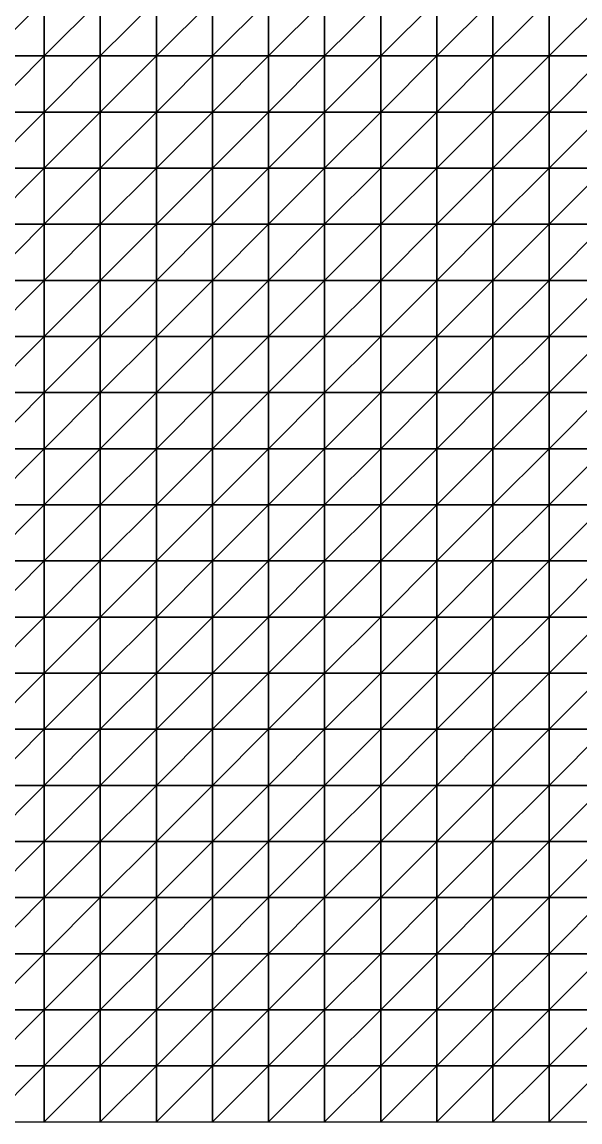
# Model space of a CAD drawing. Header units: metres. Extents: x 351000 to 353000, y 7455000 to 7457000.
# Drawn here: x 351490.1 to 351738.8, y 7455000 to 7455490.1 of the extents above; entities that cross this region are included whole.
import ezdxf

# ---------------------------------------------------------------- set-up
doc = ezdxf.new("R2010")
doc.units = ezdxf.units.M

msp = doc.modelspace()

# ---------------------------------------------------------------- linework, layer by layer
at = {"layer": 'TOP_OF_HYPOGENE_TOH'}
for points in [[(351475, 7455475, 1169.26), (351500, 7455475, 1165.57), (351500, 7455500, 1161.6)], [(351475, 7455475, 1169.26), (351500, 7455500, 1161.6), (351475, 7455500, 1165.47)], [(351500, 7455475, 1165.57), (351525, 7455475, 1166.11), (351525, 7455500, 1162.34)], [(351500, 7455475, 1165.57), (351525, 7455500, 1162.34), (351500, 7455500, 1161.6)], [(351525, 7455475, 1166.11), (351550, 7455475, 1170.22), (351550, 7455500, 1167.06)], [(351525, 7455475, 1166.11), (351550, 7455500, 1167.06), (351525, 7455500, 1162.34)], [(351550, 7455475, 1170.22), (351575, 7455475, 1175.23), (351575, 7455500, 1172.92)], [(351550, 7455475, 1170.22), (351575, 7455500, 1172.92), (351550, 7455500, 1167.06)], [(351575, 7455475, 1175.23), (351600, 7455475, 1177.74), (351600, 7455500, 1176.3)], [(351575, 7455475, 1175.23), (351600, 7455500, 1176.3), (351575, 7455500, 1172.92)], [(351600, 7455475, 1177.74), (351625, 7455475, 1175.3), (351625, 7455500, 1174.45)], [(351600, 7455475, 1177.74), (351625, 7455500, 1174.45), (351600, 7455500, 1176.3)], [(351625, 7455475, 1175.3), (351650, 7455475, 1167.69), (351650, 7455500, 1166.94)], [(351625, 7455475, 1175.3), (351650, 7455500, 1166.94), (351625, 7455500, 1174.45)], [(351650, 7455475, 1167.69), (351675, 7455475, 1157.19), (351675, 7455500, 1155.98)], [(351650, 7455475, 1167.69), (351675, 7455500, 1155.98), (351650, 7455500, 1166.94)], [(351675, 7455475, 1157.19), (351700, 7455475, 1147.7), (351700, 7455500, 1145.49)], [(351675, 7455475, 1157.19), (351700, 7455500, 1145.49), (351675, 7455500, 1155.98)], [(351700, 7455475, 1147.7), (351725, 7455475, 1143.16), (351725, 7455500, 1139.57)], [(351700, 7455475, 1147.7), (351725, 7455500, 1139.57), (351700, 7455500, 1145.49)], [(351725, 7455475, 1143.16), (351750, 7455475, 1146.1), (351750, 7455500, 1140.96)], [(351725, 7455475, 1143.16), (351750, 7455500, 1140.96), (351725, 7455500, 1139.57)], [(351475, 7455450, 1172.33), (351500, 7455450, 1169.39), (351500, 7455475, 1165.57)], [(351475, 7455450, 1172.33), (351500, 7455475, 1165.57), (351475, 7455475, 1169.26)], [(351500, 7455450, 1169.39), (351525, 7455450, 1170.12), (351525, 7455475, 1166.11)], [(351500, 7455450, 1169.39), (351525, 7455475, 1166.11), (351500, 7455475, 1165.57)], [(351525, 7455450, 1170.12), (351550, 7455450, 1173.87), (351550, 7455475, 1170.22)], [(351525, 7455450, 1170.12), (351550, 7455475, 1170.22), (351525, 7455475, 1166.11)], [(351550, 7455450, 1173.87), (351575, 7455450, 1178.22), (351575, 7455475, 1175.23)], [(351550, 7455450, 1173.87), (351575, 7455475, 1175.23), (351550, 7455475, 1170.22)], [(351575, 7455450, 1178.22), (351600, 7455450, 1180.13), (351600, 7455475, 1177.74)], [(351575, 7455450, 1178.22), (351600, 7455475, 1177.74), (351575, 7455475, 1175.23)], [(351600, 7455450, 1180.13), (351625, 7455450, 1177.51), (351625, 7455475, 1175.3)], [(351600, 7455450, 1180.13), (351625, 7455475, 1175.3), (351600, 7455475, 1177.74)], [(351625, 7455450, 1177.51), (351650, 7455450, 1170.37), (351650, 7455475, 1167.69)], [(351625, 7455450, 1177.51), (351650, 7455475, 1167.69), (351625, 7455475, 1175.3)], [(351650, 7455450, 1170.37), (351675, 7455450, 1160.99), (351675, 7455475, 1157.19)], [(351650, 7455450, 1170.37), (351675, 7455475, 1157.19), (351650, 7455475, 1167.69)], [(351675, 7455450, 1160.99), (351700, 7455450, 1153.05), (351700, 7455475, 1147.7)], [(351675, 7455450, 1160.99), (351700, 7455475, 1147.7), (351675, 7455475, 1157.19)], [(351700, 7455450, 1153.05), (351725, 7455450, 1150.1), (351725, 7455475, 1143.16)], [(351700, 7455450, 1153.05), (351725, 7455475, 1143.16), (351700, 7455475, 1147.7)], [(351725, 7455450, 1150.1), (351750, 7455450, 1154.28), (351750, 7455475, 1146.1)], [(351725, 7455450, 1150.1), (351750, 7455475, 1146.1), (351725, 7455475, 1143.16)], [(351475, 7455425, 1173.92), (351500, 7455425, 1171.95), (351500, 7455450, 1169.39)], [(351475, 7455425, 1173.92), (351500, 7455450, 1169.39), (351475, 7455450, 1172.33)], [(351500, 7455425, 1171.95), (351525, 7455425, 1172.99), (351525, 7455450, 1170.12)], [(351500, 7455425, 1171.95), (351525, 7455450, 1170.12), (351500, 7455450, 1169.39)], [(351525, 7455425, 1172.99), (351550, 7455425, 1176.44), (351550, 7455450, 1173.87)], [(351525, 7455425, 1172.99), (351550, 7455450, 1173.87), (351525, 7455450, 1170.12)], [(351550, 7455425, 1176.44), (351575, 7455425, 1180.21), (351575, 7455450, 1178.22)], [(351550, 7455425, 1176.44), (351575, 7455450, 1178.22), (351550, 7455450, 1173.87)], [(351575, 7455425, 1180.21), (351600, 7455425, 1181.75), (351600, 7455450, 1180.13)], [(351575, 7455425, 1180.21), (351600, 7455450, 1180.13), (351575, 7455450, 1178.22)], [(351600, 7455425, 1181.75), (351625, 7455425, 1179.39), (351625, 7455450, 1177.51)], [(351600, 7455425, 1181.75), (351625, 7455450, 1177.51), (351600, 7455450, 1180.13)], [(351625, 7455425, 1179.39), (351650, 7455425, 1173.34), (351650, 7455450, 1170.37)], [(351625, 7455425, 1179.39), (351650, 7455450, 1170.37), (351625, 7455450, 1177.51)], [(351650, 7455425, 1173.34), (351675, 7455425, 1165.79), (351675, 7455450, 1160.99)], [(351650, 7455425, 1173.34), (351675, 7455450, 1160.99), (351650, 7455450, 1170.37)], [(351675, 7455425, 1165.79), (351700, 7455425, 1160.02), (351700, 7455450, 1153.05)], [(351675, 7455425, 1165.79), (351700, 7455450, 1153.05), (351675, 7455450, 1160.99)], [(351700, 7455425, 1160.02), (351725, 7455425, 1159.06), (351725, 7455450, 1150.1)], [(351700, 7455425, 1160.02), (351725, 7455450, 1150.1), (351700, 7455450, 1153.05)], [(351725, 7455425, 1159.06), (351750, 7455425, 1164.5), (351750, 7455450, 1154.28)], [(351725, 7455425, 1159.06), (351750, 7455450, 1154.28), (351725, 7455450, 1150.1)], [(351475, 7455400, 1174.24), (351500, 7455400, 1173.13), (351500, 7455425, 1171.95)], [(351475, 7455400, 1174.24), (351500, 7455425, 1171.95), (351475, 7455425, 1173.92)], [(351500, 7455400, 1173.13), (351525, 7455400, 1174.3), (351525, 7455425, 1172.99)], [(351500, 7455400, 1173.13), (351525, 7455425, 1172.99), (351500, 7455425, 1171.95)], [(351525, 7455400, 1174.3), (351550, 7455400, 1177.28), (351550, 7455425, 1176.44)], [(351525, 7455400, 1174.3), (351550, 7455425, 1176.44), (351525, 7455425, 1172.99)], [(351550, 7455400, 1177.28), (351575, 7455400, 1180.38), (351575, 7455425, 1180.21)], [(351550, 7455400, 1177.28), (351575, 7455425, 1180.21), (351550, 7455425, 1176.44)], [(351575, 7455400, 1180.38), (351600, 7455400, 1181.59), (351600, 7455425, 1181.75)], [(351575, 7455400, 1180.38), (351600, 7455425, 1181.75), (351575, 7455425, 1180.21)], [(351600, 7455400, 1181.59), (351625, 7455400, 1179.72), (351625, 7455425, 1179.39)], [(351600, 7455400, 1181.59), (351625, 7455425, 1179.39), (351600, 7455425, 1181.75)], [(351625, 7455400, 1179.72), (351650, 7455400, 1175.21), (351650, 7455425, 1173.34)], [(351625, 7455400, 1179.72), (351650, 7455425, 1173.34), (351625, 7455425, 1179.39)], [(351650, 7455400, 1175.21), (351675, 7455400, 1170.05), (351675, 7455425, 1165.79)], [(351650, 7455400, 1175.21), (351675, 7455425, 1165.79), (351650, 7455425, 1173.34)], [(351675, 7455400, 1170.05), (351700, 7455400, 1167.05), (351700, 7455425, 1160.02)], [(351675, 7455400, 1170.05), (351700, 7455425, 1160.02), (351675, 7455425, 1165.79)], [(351700, 7455400, 1167.05), (351725, 7455400, 1168.59), (351725, 7455425, 1159.06)], [(351700, 7455400, 1167.05), (351725, 7455425, 1159.06), (351700, 7455425, 1160.02)], [(351725, 7455400, 1168.59), (351750, 7455400, 1175.58), (351750, 7455425, 1164.5)], [(351725, 7455400, 1168.59), (351750, 7455425, 1164.5), (351725, 7455425, 1159.06)], [(351475, 7455375, 1174.83), (351500, 7455375, 1174.41), (351500, 7455400, 1173.13)], [(351475, 7455375, 1174.83), (351500, 7455400, 1173.13), (351475, 7455400, 1174.24)], [(351500, 7455375, 1174.41), (351525, 7455375, 1175.45), (351525, 7455400, 1174.3)], [(351500, 7455375, 1174.41), (351525, 7455400, 1174.3), (351500, 7455400, 1173.13)], [(351525, 7455375, 1175.45), (351550, 7455375, 1177.64), (351550, 7455400, 1177.28)], [(351525, 7455375, 1175.45), (351550, 7455400, 1177.28), (351525, 7455400, 1174.3)], [(351550, 7455375, 1177.64), (351575, 7455375, 1179.74), (351575, 7455400, 1180.38)], [(351550, 7455375, 1177.64), (351575, 7455400, 1180.38), (351550, 7455400, 1177.28)], [(351575, 7455375, 1179.74), (351600, 7455375, 1180.39), (351600, 7455400, 1181.59)], [(351575, 7455375, 1179.74), (351600, 7455400, 1181.59), (351575, 7455400, 1180.38)], [(351600, 7455375, 1180.39), (351625, 7455375, 1178.9), (351625, 7455400, 1179.72)], [(351600, 7455375, 1180.39), (351625, 7455400, 1179.72), (351600, 7455400, 1181.59)], [(351625, 7455375, 1178.9), (351650, 7455375, 1175.9), (351650, 7455400, 1175.21)], [(351625, 7455375, 1178.9), (351650, 7455400, 1175.21), (351625, 7455400, 1179.72)], [(351650, 7455375, 1175.9), (351675, 7455375, 1173.24), (351675, 7455400, 1170.05)], [(351650, 7455375, 1175.9), (351675, 7455400, 1170.05), (351650, 7455400, 1175.21)], [(351675, 7455375, 1173.24), (351700, 7455375, 1173.19), (351700, 7455400, 1167.05)], [(351675, 7455375, 1173.24), (351700, 7455400, 1167.05), (351675, 7455400, 1170.05)], [(351700, 7455375, 1173.19), (351725, 7455375, 1177.42), (351725, 7455400, 1168.59)], [(351700, 7455375, 1173.19), (351725, 7455400, 1168.59), (351700, 7455400, 1167.05)], [(351725, 7455375, 1177.42), (351750, 7455375, 1186.1), (351750, 7455400, 1175.58)], [(351725, 7455375, 1177.42), (351750, 7455400, 1175.58), (351725, 7455400, 1168.59)], [(351475, 7455350, 1177.77), (351500, 7455350, 1178.04), (351500, 7455375, 1174.41)], [(351475, 7455350, 1177.77), (351500, 7455375, 1174.41), (351475, 7455375, 1174.83)], [(351500, 7455350, 1178.04), (351525, 7455350, 1178.8), (351525, 7455375, 1175.45)], [(351500, 7455350, 1178.04), (351525, 7455375, 1175.45), (351500, 7455375, 1174.41)], [(351525, 7455350, 1178.8), (351550, 7455350, 1179.89), (351550, 7455375, 1177.64)], [(351525, 7455350, 1178.8), (351550, 7455375, 1177.64), (351525, 7455375, 1175.45)], [(351550, 7455350, 1179.89), (351575, 7455350, 1180.6), (351575, 7455375, 1179.74)], [(351550, 7455350, 1179.89), (351575, 7455375, 1179.74), (351550, 7455375, 1177.64)], [(351575, 7455350, 1180.6), (351600, 7455350, 1180.19), (351600, 7455375, 1180.39)], [(351575, 7455350, 1180.6), (351600, 7455375, 1180.39), (351575, 7455375, 1179.74)], [(351600, 7455350, 1180.19), (351625, 7455350, 1178.53), (351625, 7455375, 1178.9)], [(351600, 7455350, 1180.19), (351625, 7455375, 1178.9), (351600, 7455375, 1180.39)], [(351625, 7455350, 1178.53), (351650, 7455350, 1176.48), (351650, 7455375, 1175.9)], [(351625, 7455350, 1178.53), (351650, 7455375, 1175.9), (351625, 7455375, 1178.9)], [(351650, 7455350, 1176.48), (351675, 7455350, 1175.73), (351675, 7455375, 1173.24)], [(351650, 7455350, 1176.48), (351675, 7455375, 1173.24), (351650, 7455375, 1175.9)], [(351675, 7455350, 1175.73), (351700, 7455350, 1178.07), (351700, 7455375, 1173.19)], [(351675, 7455350, 1175.73), (351700, 7455375, 1173.19), (351675, 7455375, 1173.24)], [(351700, 7455350, 1178.07), (351725, 7455350, 1184.49), (351725, 7455375, 1177.42)], [(351700, 7455350, 1178.07), (351725, 7455375, 1177.42), (351700, 7455375, 1173.19)], [(351725, 7455350, 1184.49), (351750, 7455350, 1194.48), (351750, 7455375, 1186.1)], [(351725, 7455350, 1184.49), (351750, 7455375, 1186.1), (351725, 7455375, 1177.42)], [(351475, 7455325, 1184.17), (351500, 7455325, 1185.28), (351500, 7455350, 1178.04)], [(351475, 7455325, 1184.17), (351500, 7455350, 1178.04), (351475, 7455350, 1177.77)], [(351500, 7455325, 1185.28), (351525, 7455325, 1185.77), (351525, 7455350, 1178.8)], [(351500, 7455325, 1185.28), (351525, 7455350, 1178.8), (351500, 7455350, 1178.04)], [(351525, 7455325, 1185.77), (351550, 7455325, 1185.63), (351550, 7455350, 1179.89)], [(351525, 7455325, 1185.77), (351550, 7455350, 1179.89), (351525, 7455350, 1178.8)], [(351550, 7455325, 1185.63), (351575, 7455325, 1184.55), (351575, 7455350, 1180.6)], [(351550, 7455325, 1185.63), (351575, 7455350, 1180.6), (351550, 7455350, 1179.89)], [(351575, 7455325, 1184.55), (351600, 7455325, 1182.66), (351600, 7455350, 1180.19)], [(351575, 7455325, 1184.55), (351600, 7455350, 1180.19), (351575, 7455350, 1180.6)], [(351600, 7455325, 1182.66), (351625, 7455325, 1180.1), (351625, 7455350, 1178.53)], [(351600, 7455325, 1182.66), (351625, 7455350, 1178.53), (351600, 7455350, 1180.19)], [(351625, 7455325, 1180.1), (351650, 7455325, 1178.05), (351650, 7455350, 1176.48)], [(351625, 7455325, 1180.1), (351650, 7455350, 1176.48), (351625, 7455350, 1178.53)], [(351650, 7455325, 1178.05), (351675, 7455325, 1178.11), (351675, 7455350, 1175.73)], [(351650, 7455325, 1178.05), (351675, 7455350, 1175.73), (351650, 7455350, 1176.48)], [(351675, 7455325, 1178.11), (351700, 7455325, 1181.67), (351700, 7455350, 1178.07)], [(351675, 7455325, 1178.11), (351700, 7455350, 1178.07), (351675, 7455350, 1175.73)], [(351700, 7455325, 1181.67), (351725, 7455325, 1189.14), (351725, 7455350, 1184.49)], [(351700, 7455325, 1181.67), (351725, 7455350, 1184.49), (351700, 7455350, 1178.07)], [(351725, 7455325, 1189.14), (351750, 7455325, 1199.46), (351750, 7455350, 1194.48)], [(351725, 7455325, 1189.14), (351750, 7455350, 1194.48), (351725, 7455350, 1184.49)], [(351475, 7455300, 1192.79), (351500, 7455300, 1194.88), (351500, 7455325, 1185.28)], [(351475, 7455300, 1192.79), (351500, 7455325, 1185.28), (351475, 7455325, 1184.17)], [(351500, 7455300, 1194.88), (351525, 7455300, 1195.26), (351525, 7455325, 1185.77)], [(351500, 7455300, 1194.88), (351525, 7455325, 1185.77), (351500, 7455325, 1185.28)], [(351525, 7455300, 1195.26), (351550, 7455300, 1190.02), (351550, 7455325, 1185.63)], [(351525, 7455300, 1195.26), (351550, 7455325, 1185.63), (351525, 7455325, 1185.77)], [(351550, 7455300, 1190.02), (351575, 7455300, 1185.49), (351575, 7455325, 1184.55)], [(351550, 7455300, 1190.02), (351575, 7455325, 1184.55), (351550, 7455325, 1185.63)], [(351575, 7455300, 1185.49), (351600, 7455300, 1183.11), (351600, 7455325, 1182.66)], [(351575, 7455300, 1185.49), (351600, 7455325, 1182.66), (351575, 7455325, 1184.55)], [(351600, 7455300, 1183.11), (351625, 7455300, 1182.71), (351625, 7455325, 1180.1)], [(351600, 7455300, 1183.11), (351625, 7455325, 1180.1), (351600, 7455325, 1182.66)], [(351625, 7455300, 1182.71), (351650, 7455300, 1180.86), (351650, 7455325, 1178.05)], [(351625, 7455300, 1182.71), (351650, 7455325, 1178.05), (351625, 7455325, 1180.1)], [(351650, 7455300, 1180.86), (351675, 7455300, 1180.65), (351675, 7455325, 1178.11)], [(351650, 7455300, 1180.86), (351675, 7455325, 1178.11), (351650, 7455325, 1178.05)], [(351675, 7455300, 1180.65), (351700, 7455300, 1184.15), (351700, 7455325, 1181.67)], [(351675, 7455300, 1180.65), (351700, 7455325, 1181.67), (351675, 7455325, 1178.11)], [(351700, 7455300, 1184.15), (351725, 7455300, 1191.36), (351725, 7455325, 1189.14)], [(351700, 7455300, 1184.15), (351725, 7455325, 1189.14), (351700, 7455325, 1181.67)], [(351725, 7455300, 1191.36), (351750, 7455300, 1200.87), (351750, 7455325, 1199.46)], [(351725, 7455300, 1191.36), (351750, 7455325, 1199.46), (351725, 7455325, 1189.14)], [(351475, 7455275, 1200.21), (351500, 7455275, 1203.22), (351500, 7455300, 1194.88)], [(351475, 7455275, 1200.21), (351500, 7455300, 1194.88), (351475, 7455300, 1192.79)], [(351500, 7455275, 1203.22), (351525, 7455275, 1201.68), (351525, 7455300, 1195.26)], [(351500, 7455275, 1203.22), (351525, 7455300, 1195.26), (351500, 7455300, 1194.88)], [(351525, 7455275, 1201.68), (351550, 7455275, 1194.9), (351550, 7455300, 1190.02)], [(351525, 7455275, 1201.68), (351550, 7455300, 1190.02), (351525, 7455300, 1195.26)], [(351550, 7455275, 1194.9), (351575, 7455275, 1189.51), (351575, 7455300, 1185.49)], [(351550, 7455275, 1194.9), (351575, 7455300, 1185.49), (351550, 7455300, 1190.02)], [(351575, 7455275, 1189.51), (351600, 7455275, 1186.31), (351600, 7455300, 1183.11)], [(351575, 7455275, 1189.51), (351600, 7455300, 1183.11), (351575, 7455300, 1185.49)], [(351600, 7455275, 1186.31), (351625, 7455275, 1185.46), (351625, 7455300, 1182.71)], [(351600, 7455275, 1186.31), (351625, 7455300, 1182.71), (351600, 7455300, 1183.11)], [(351625, 7455275, 1185.46), (351650, 7455275, 1184.14), (351650, 7455300, 1180.86)], [(351625, 7455275, 1185.46), (351650, 7455300, 1180.86), (351625, 7455300, 1182.71)], [(351650, 7455275, 1184.14), (351675, 7455275, 1183.21), (351675, 7455300, 1180.65)], [(351650, 7455275, 1184.14), (351675, 7455300, 1180.65), (351650, 7455300, 1180.86)], [(351675, 7455275, 1183.21), (351700, 7455275, 1185.94), (351700, 7455300, 1184.15)], [(351675, 7455275, 1183.21), (351700, 7455300, 1184.15), (351675, 7455300, 1180.65)], [(351700, 7455275, 1185.94), (351725, 7455275, 1192.05), (351725, 7455300, 1191.36)], [(351700, 7455275, 1185.94), (351725, 7455300, 1191.36), (351700, 7455300, 1184.15)], [(351725, 7455275, 1192.05), (351750, 7455275, 1199.98), (351750, 7455300, 1200.87)], [(351725, 7455275, 1192.05), (351750, 7455300, 1200.87), (351725, 7455300, 1191.36)], [(351475, 7455250, 1202.58), (351500, 7455250, 1206.28), (351500, 7455275, 1203.22)], [(351475, 7455250, 1202.58), (351500, 7455275, 1203.22), (351475, 7455275, 1200.21)], [(351500, 7455250, 1206.28), (351525, 7455250, 1204.31), (351525, 7455275, 1201.68)], [(351500, 7455250, 1206.28), (351525, 7455275, 1201.68), (351500, 7455275, 1203.22)], [(351525, 7455250, 1204.31), (351550, 7455250, 1198.62), (351550, 7455275, 1194.9)], [(351525, 7455250, 1204.31), (351550, 7455275, 1194.9), (351525, 7455275, 1201.68)], [(351550, 7455250, 1198.62), (351575, 7455250, 1193.61), (351575, 7455275, 1189.51)], [(351550, 7455250, 1198.62), (351575, 7455275, 1189.51), (351550, 7455275, 1194.9)], [(351575, 7455250, 1193.61), (351600, 7455250, 1190.26), (351600, 7455275, 1186.31)], [(351575, 7455250, 1193.61), (351600, 7455275, 1186.31), (351575, 7455275, 1189.51)], [(351600, 7455250, 1190.26), (351625, 7455250, 1189.1), (351625, 7455275, 1185.46)], [(351600, 7455250, 1190.26), (351625, 7455275, 1185.46), (351600, 7455275, 1186.31)], [(351625, 7455250, 1189.1), (351650, 7455250, 1186.88), (351650, 7455275, 1184.14)], [(351625, 7455250, 1189.1), (351650, 7455275, 1184.14), (351625, 7455275, 1185.46)], [(351650, 7455250, 1186.88), (351675, 7455250, 1185.64), (351675, 7455275, 1183.21)], [(351650, 7455250, 1186.88), (351675, 7455275, 1183.21), (351650, 7455275, 1184.14)], [(351675, 7455250, 1185.64), (351700, 7455250, 1187.73), (351700, 7455275, 1185.94)], [(351675, 7455250, 1185.64), (351700, 7455275, 1185.94), (351675, 7455275, 1183.21)], [(351700, 7455250, 1187.73), (351725, 7455250, 1192.71), (351725, 7455275, 1192.05)], [(351700, 7455250, 1187.73), (351725, 7455275, 1192.05), (351700, 7455275, 1185.94)], [(351725, 7455250, 1192.71), (351750, 7455250, 1199.01), (351750, 7455275, 1199.98)], [(351725, 7455250, 1192.71), (351750, 7455275, 1199.98), (351725, 7455275, 1192.05)], [(351475, 7455225, 1197.95), (351500, 7455225, 1202.09), (351500, 7455250, 1206.28)], [(351475, 7455225, 1197.95), (351500, 7455250, 1206.28), (351475, 7455250, 1202.58)], [(351500, 7455225, 1202.09), (351525, 7455225, 1200.65), (351525, 7455250, 1204.31)], [(351500, 7455225, 1202.09), (351525, 7455250, 1204.31), (351500, 7455250, 1206.28)], [(351525, 7455225, 1200.65), (351550, 7455225, 1198.12), (351550, 7455250, 1198.62)], [(351525, 7455225, 1200.65), (351550, 7455250, 1198.62), (351525, 7455250, 1204.31)], [(351550, 7455225, 1198.12), (351575, 7455225, 1195.6), (351575, 7455250, 1193.61)], [(351550, 7455225, 1198.12), (351575, 7455250, 1193.61), (351550, 7455250, 1198.62)], [(351575, 7455225, 1195.6), (351600, 7455225, 1193.16), (351600, 7455250, 1190.26)], [(351575, 7455225, 1195.6), (351600, 7455250, 1190.26), (351575, 7455250, 1193.61)], [(351600, 7455225, 1193.16), (351625, 7455225, 1191.49), (351625, 7455250, 1189.1)], [(351600, 7455225, 1193.16), (351625, 7455250, 1189.1), (351600, 7455250, 1190.26)], [(351625, 7455225, 1191.49), (351650, 7455225, 1188.58), (351650, 7455250, 1186.88)], [(351625, 7455225, 1191.49), (351650, 7455250, 1186.88), (351625, 7455250, 1189.1)], [(351650, 7455225, 1188.58), (351675, 7455225, 1188), (351675, 7455250, 1185.64)], [(351650, 7455225, 1188.58), (351675, 7455250, 1185.64), (351650, 7455250, 1186.88)], [(351675, 7455225, 1188), (351700, 7455225, 1190.17), (351700, 7455250, 1187.73)], [(351675, 7455225, 1188), (351700, 7455250, 1187.73), (351675, 7455250, 1185.64)], [(351700, 7455225, 1190.17), (351725, 7455225, 1194.58), (351725, 7455250, 1192.71)], [(351700, 7455225, 1190.17), (351725, 7455250, 1192.71), (351700, 7455250, 1187.73)], [(351725, 7455225, 1194.58), (351750, 7455225, 1199.74), (351750, 7455250, 1199.01)], [(351725, 7455225, 1194.58), (351750, 7455250, 1199.01), (351725, 7455250, 1192.71)], [(351475, 7455200, 1187.6), (351500, 7455200, 1192.07), (351500, 7455225, 1202.09)], [(351475, 7455200, 1187.6), (351500, 7455225, 1202.09), (351475, 7455225, 1197.95)], [(351500, 7455200, 1192.07), (351525, 7455200, 1192.5), (351525, 7455225, 1200.65)], [(351500, 7455200, 1192.07), (351525, 7455225, 1200.65), (351500, 7455225, 1202.09)], [(351525, 7455200, 1192.5), (351550, 7455200, 1192.51), (351550, 7455225, 1198.12)], [(351525, 7455200, 1192.5), (351550, 7455225, 1198.12), (351525, 7455225, 1200.65)], [(351550, 7455200, 1192.51), (351575, 7455200, 1192.86), (351575, 7455225, 1195.6)], [(351550, 7455200, 1192.51), (351575, 7455225, 1195.6), (351550, 7455225, 1198.12)], [(351575, 7455200, 1192.86), (351600, 7455200, 1192.43), (351600, 7455225, 1193.16)], [(351575, 7455200, 1192.86), (351600, 7455225, 1193.16), (351575, 7455225, 1195.6)], [(351600, 7455200, 1192.43), (351625, 7455200, 1190.44), (351625, 7455225, 1191.49)], [(351600, 7455200, 1192.43), (351625, 7455225, 1191.49), (351600, 7455225, 1193.16)], [(351625, 7455200, 1190.44), (351650, 7455200, 1189.48), (351650, 7455225, 1188.58)], [(351625, 7455200, 1190.44), (351650, 7455225, 1188.58), (351625, 7455225, 1191.49)], [(351650, 7455200, 1189.48), (351675, 7455200, 1190.35), (351675, 7455225, 1188)], [(351650, 7455200, 1189.48), (351675, 7455225, 1188), (351650, 7455225, 1188.58)], [(351675, 7455200, 1190.35), (351700, 7455200, 1193.28), (351700, 7455225, 1190.17)], [(351675, 7455200, 1190.35), (351700, 7455225, 1190.17), (351675, 7455225, 1188)], [(351700, 7455200, 1193.28), (351725, 7455200, 1197.69), (351725, 7455225, 1194.58)], [(351700, 7455200, 1193.28), (351725, 7455225, 1194.58), (351700, 7455225, 1190.17)], [(351725, 7455200, 1197.69), (351750, 7455200, 1202.26), (351750, 7455225, 1199.74)], [(351725, 7455200, 1197.69), (351750, 7455225, 1199.74), (351725, 7455225, 1194.58)], [(351475, 7455175, 1175.23), (351500, 7455175, 1180.12), (351500, 7455200, 1192.07)], [(351475, 7455175, 1175.23), (351500, 7455200, 1192.07), (351475, 7455200, 1187.6)], [(351500, 7455175, 1180.12), (351525, 7455175, 1184.05), (351525, 7455200, 1192.5)], [(351500, 7455175, 1180.12), (351525, 7455200, 1192.5), (351500, 7455200, 1192.07)], [(351525, 7455175, 1184.05), (351550, 7455175, 1186.6), (351550, 7455200, 1192.51)], [(351525, 7455175, 1184.05), (351550, 7455200, 1192.51), (351525, 7455200, 1192.5)], [(351550, 7455175, 1186.6), (351575, 7455175, 1187.88), (351575, 7455200, 1192.86)], [(351550, 7455175, 1186.6), (351575, 7455200, 1192.86), (351550, 7455200, 1192.51)], [(351575, 7455175, 1187.88), (351600, 7455175, 1188.37), (351600, 7455200, 1192.43)], [(351575, 7455175, 1187.88), (351600, 7455200, 1192.43), (351575, 7455200, 1192.86)], [(351600, 7455175, 1188.37), (351625, 7455175, 1188.81), (351625, 7455200, 1190.44)], [(351600, 7455175, 1188.37), (351625, 7455200, 1190.44), (351600, 7455200, 1192.43)], [(351625, 7455175, 1188.81), (351650, 7455175, 1189.97), (351650, 7455200, 1189.48)], [(351625, 7455175, 1188.81), (351650, 7455200, 1189.48), (351625, 7455200, 1190.44)], [(351650, 7455175, 1189.97), (351675, 7455175, 1192.39), (351675, 7455200, 1190.35)], [(351650, 7455175, 1189.97), (351675, 7455200, 1190.35), (351650, 7455200, 1189.48)], [(351675, 7455175, 1192.39), (351700, 7455175, 1196.12), (351700, 7455200, 1193.28)], [(351675, 7455175, 1192.39), (351700, 7455200, 1193.28), (351675, 7455200, 1190.35)], [(351700, 7455175, 1196.12), (351725, 7455175, 1200.61), (351725, 7455200, 1197.69)], [(351700, 7455175, 1196.12), (351725, 7455200, 1197.69), (351700, 7455200, 1193.28)], [(351725, 7455175, 1200.61), (351750, 7455175, 1204.74), (351750, 7455200, 1202.26)], [(351725, 7455175, 1200.61), (351750, 7455200, 1202.26), (351725, 7455200, 1197.69)], [(351475, 7455150, 1164.62), (351500, 7455150, 1170.08), (351500, 7455175, 1180.12)], [(351475, 7455150, 1164.62), (351500, 7455175, 1180.12), (351475, 7455175, 1175.23)], [(351500, 7455150, 1170.08), (351525, 7455150, 1175.21), (351525, 7455175, 1184.05)], [(351500, 7455150, 1170.08), (351525, 7455175, 1184.05), (351500, 7455175, 1180.12)], [(351525, 7455150, 1175.21), (351550, 7455150, 1179.43), (351550, 7455175, 1186.6)], [(351525, 7455150, 1175.21), (351550, 7455175, 1186.6), (351525, 7455175, 1184.05)], [(351550, 7455150, 1179.43), (351575, 7455150, 1182.64), (351575, 7455175, 1187.88)], [(351550, 7455150, 1179.43), (351575, 7455175, 1187.88), (351550, 7455175, 1186.6)], [(351575, 7455150, 1182.64), (351600, 7455150, 1185.11), (351600, 7455175, 1188.37)], [(351575, 7455150, 1182.64), (351600, 7455175, 1188.37), (351575, 7455175, 1187.88)], [(351600, 7455150, 1185.11), (351625, 7455150, 1187.38), (351625, 7455175, 1188.81)], [(351600, 7455150, 1185.11), (351625, 7455175, 1188.81), (351600, 7455175, 1188.37)], [(351625, 7455150, 1187.38), (351650, 7455150, 1189.97), (351650, 7455175, 1189.97)], [(351625, 7455150, 1187.38), (351650, 7455175, 1189.97), (351625, 7455175, 1188.81)], [(351650, 7455150, 1189.97), (351675, 7455150, 1192.62), (351675, 7455175, 1192.39)], [(351650, 7455150, 1189.97), (351675, 7455175, 1192.39), (351650, 7455175, 1189.97)], [(351675, 7455150, 1192.62), (351700, 7455150, 1196.91), (351700, 7455175, 1196.12)], [(351675, 7455150, 1192.62), (351700, 7455175, 1196.12), (351675, 7455175, 1192.39)], [(351700, 7455150, 1196.91), (351725, 7455150, 1201.26), (351725, 7455175, 1200.61)], [(351700, 7455150, 1196.91), (351725, 7455175, 1200.61), (351700, 7455175, 1196.12)], [(351725, 7455150, 1201.26), (351750, 7455150, 1204.61), (351750, 7455175, 1204.74)], [(351725, 7455150, 1201.26), (351750, 7455175, 1204.74), (351725, 7455175, 1200.61)], [(351475, 7455125, 1157.21), (351500, 7455125, 1163.29), (351500, 7455150, 1170.08)], [(351475, 7455125, 1157.21), (351500, 7455150, 1170.08), (351475, 7455150, 1164.62)], [(351500, 7455125, 1163.29), (351525, 7455125, 1169.36), (351525, 7455150, 1175.21)], [(351500, 7455125, 1163.29), (351525, 7455150, 1175.21), (351500, 7455150, 1170.08)], [(351525, 7455125, 1169.36), (351550, 7455125, 1174.72), (351550, 7455150, 1179.43)], [(351525, 7455125, 1169.36), (351550, 7455150, 1179.43), (351525, 7455150, 1175.21)], [(351550, 7455125, 1174.72), (351575, 7455125, 1179.1), (351575, 7455150, 1182.64)], [(351550, 7455125, 1174.72), (351575, 7455150, 1182.64), (351550, 7455150, 1179.43)], [(351575, 7455125, 1179.1), (351600, 7455125, 1182.65), (351600, 7455150, 1185.11)], [(351575, 7455125, 1179.1), (351600, 7455150, 1185.11), (351575, 7455150, 1182.64)], [(351600, 7455125, 1182.65), (351625, 7455125, 1185.76), (351625, 7455150, 1187.38)], [(351600, 7455125, 1182.65), (351625, 7455150, 1187.38), (351600, 7455150, 1185.11)], [(351625, 7455125, 1185.76), (351650, 7455125, 1185.98), (351650, 7455150, 1189.97)], [(351625, 7455125, 1185.76), (351650, 7455150, 1189.97), (351625, 7455150, 1187.38)], [(351650, 7455125, 1185.98), (351675, 7455125, 1187.78), (351675, 7455150, 1192.62)], [(351650, 7455125, 1185.98), (351675, 7455150, 1192.62), (351650, 7455150, 1189.97)], [(351675, 7455125, 1187.78), (351700, 7455125, 1193.99), (351700, 7455150, 1196.91)], [(351675, 7455125, 1187.78), (351700, 7455150, 1196.91), (351675, 7455150, 1192.62)], [(351700, 7455125, 1193.99), (351725, 7455125, 1198.4), (351725, 7455150, 1201.26)], [(351700, 7455125, 1193.99), (351725, 7455150, 1201.26), (351700, 7455150, 1196.91)], [(351725, 7455125, 1198.4), (351750, 7455125, 1200.53), (351750, 7455150, 1204.61)], [(351725, 7455125, 1198.4), (351750, 7455150, 1204.61), (351725, 7455150, 1201.26)], [(351475, 7455100, 1151.57), (351500, 7455100, 1158.11), (351500, 7455125, 1163.29)], [(351475, 7455100, 1151.57), (351500, 7455125, 1163.29), (351475, 7455125, 1157.21)], [(351500, 7455100, 1158.11), (351525, 7455100, 1164.75), (351525, 7455125, 1169.36)], [(351500, 7455100, 1158.11), (351525, 7455125, 1169.36), (351500, 7455125, 1163.29)], [(351525, 7455100, 1164.75), (351550, 7455100, 1170.67), (351550, 7455125, 1174.72)], [(351525, 7455100, 1164.75), (351550, 7455125, 1174.72), (351525, 7455125, 1169.36)], [(351550, 7455100, 1170.67), (351575, 7455100, 1175.57), (351575, 7455125, 1179.1)], [(351550, 7455100, 1170.67), (351575, 7455125, 1179.1), (351550, 7455125, 1174.72)], [(351575, 7455100, 1175.57), (351600, 7455100, 1179.52), (351600, 7455125, 1182.65)], [(351575, 7455100, 1175.57), (351600, 7455125, 1182.65), (351575, 7455125, 1179.1)], [(351600, 7455100, 1179.52), (351625, 7455100, 1181.07), (351625, 7455125, 1185.76)], [(351600, 7455100, 1179.52), (351625, 7455125, 1185.76), (351600, 7455125, 1182.65)], [(351625, 7455100, 1181.07), (351650, 7455100, 1180.21), (351650, 7455125, 1185.98)], [(351625, 7455100, 1181.07), (351650, 7455125, 1185.98), (351625, 7455125, 1185.76)], [(351650, 7455100, 1180.21), (351675, 7455100, 1184), (351675, 7455125, 1187.78)], [(351650, 7455100, 1180.21), (351675, 7455125, 1187.78), (351650, 7455125, 1185.98)], [(351675, 7455100, 1184), (351700, 7455100, 1191), (351700, 7455125, 1193.99)], [(351675, 7455100, 1184), (351700, 7455125, 1193.99), (351675, 7455125, 1187.78)], [(351700, 7455100, 1191), (351725, 7455100, 1192.8), (351725, 7455125, 1198.4)], [(351700, 7455100, 1191), (351725, 7455125, 1198.4), (351700, 7455125, 1193.99)], [(351725, 7455100, 1192.8), (351750, 7455100, 1193.6), (351750, 7455125, 1200.53)], [(351725, 7455100, 1192.8), (351750, 7455125, 1200.53), (351725, 7455125, 1198.4)], [(351475, 7455075, 1144.99), (351500, 7455075, 1151.69), (351500, 7455100, 1158.11)], [(351475, 7455075, 1144.99), (351500, 7455100, 1158.11), (351475, 7455100, 1151.57)], [(351500, 7455075, 1151.69), (351525, 7455075, 1158.54), (351525, 7455100, 1164.75)], [(351500, 7455075, 1151.69), (351525, 7455100, 1164.75), (351500, 7455100, 1158.11)], [(351525, 7455075, 1158.54), (351550, 7455075, 1164.71), (351550, 7455100, 1170.67)], [(351525, 7455075, 1158.54), (351550, 7455100, 1170.67), (351525, 7455100, 1164.75)], [(351550, 7455075, 1164.71), (351575, 7455075, 1169.91), (351575, 7455100, 1175.57)], [(351550, 7455075, 1164.71), (351575, 7455100, 1175.57), (351550, 7455100, 1170.67)], [(351575, 7455075, 1169.91), (351600, 7455075, 1174.2), (351600, 7455100, 1179.52)], [(351575, 7455075, 1169.91), (351600, 7455100, 1179.52), (351575, 7455100, 1175.57)], [(351600, 7455075, 1174.2), (351625, 7455075, 1174.54), (351625, 7455100, 1181.07)], [(351600, 7455075, 1174.2), (351625, 7455100, 1181.07), (351600, 7455100, 1179.52)], [(351625, 7455075, 1174.54), (351650, 7455075, 1175.48), (351650, 7455100, 1180.21)], [(351625, 7455075, 1174.54), (351650, 7455100, 1180.21), (351625, 7455100, 1181.07)], [(351650, 7455075, 1175.48), (351675, 7455075, 1181.44), (351675, 7455100, 1184)], [(351650, 7455075, 1175.48), (351675, 7455100, 1184), (351650, 7455100, 1180.21)], [(351675, 7455075, 1181.44), (351700, 7455075, 1185.93), (351700, 7455100, 1191)], [(351675, 7455075, 1181.44), (351700, 7455100, 1191), (351675, 7455100, 1184)], [(351700, 7455075, 1185.93), (351725, 7455075, 1187.03), (351725, 7455100, 1192.8)], [(351700, 7455075, 1185.93), (351725, 7455100, 1192.8), (351700, 7455100, 1191)], [(351725, 7455075, 1187.03), (351750, 7455075, 1184.4), (351750, 7455100, 1193.6)], [(351725, 7455075, 1187.03), (351750, 7455100, 1193.6), (351725, 7455100, 1192.8)], [(351475, 7455050, 1136.08), (351500, 7455050, 1142.62), (351500, 7455075, 1151.69)], [(351475, 7455050, 1136.08), (351500, 7455075, 1151.69), (351475, 7455075, 1144.99)], [(351500, 7455050, 1142.62), (351525, 7455050, 1149.46), (351525, 7455075, 1158.54)], [(351500, 7455050, 1142.62), (351525, 7455075, 1158.54), (351500, 7455075, 1151.69)], [(351525, 7455050, 1149.46), (351550, 7455050, 1155.84), (351550, 7455075, 1164.71)], [(351525, 7455050, 1149.46), (351550, 7455075, 1164.71), (351525, 7455075, 1158.54)], [(351550, 7455050, 1155.84), (351575, 7455050, 1161.51), (351575, 7455075, 1169.91)], [(351550, 7455050, 1155.84), (351575, 7455075, 1169.91), (351550, 7455075, 1164.71)], [(351575, 7455050, 1161.51), (351600, 7455050, 1166.62), (351600, 7455075, 1174.2)], [(351575, 7455050, 1161.51), (351600, 7455075, 1174.2), (351575, 7455075, 1169.91)], [(351600, 7455050, 1166.62), (351625, 7455050, 1169.24), (351625, 7455075, 1174.54)], [(351600, 7455050, 1166.62), (351625, 7455075, 1174.54), (351600, 7455075, 1174.2)], [(351625, 7455050, 1169.24), (351650, 7455050, 1172.07), (351650, 7455075, 1175.48)], [(351625, 7455050, 1169.24), (351650, 7455075, 1175.48), (351625, 7455075, 1174.54)], [(351650, 7455050, 1172.07), (351675, 7455050, 1179.66), (351675, 7455075, 1181.44)], [(351650, 7455050, 1172.07), (351675, 7455075, 1181.44), (351650, 7455075, 1175.48)], [(351675, 7455050, 1179.66), (351700, 7455050, 1182.49), (351700, 7455075, 1185.93)], [(351675, 7455050, 1179.66), (351700, 7455075, 1185.93), (351675, 7455075, 1181.44)], [(351700, 7455050, 1182.49), (351725, 7455050, 1182.27), (351725, 7455075, 1187.03)], [(351700, 7455050, 1182.49), (351725, 7455075, 1187.03), (351700, 7455075, 1185.93)], [(351725, 7455050, 1182.27), (351750, 7455050, 1178.5), (351750, 7455075, 1184.4)], [(351725, 7455050, 1182.27), (351750, 7455075, 1184.4), (351725, 7455075, 1187.03)], [(351475, 7455025, 1126.49), (351500, 7455025, 1132.59), (351500, 7455050, 1142.62)], [(351475, 7455025, 1126.49), (351500, 7455050, 1142.62), (351475, 7455050, 1136.08)], [(351500, 7455025, 1132.59), (351525, 7455025, 1139.22), (351525, 7455050, 1149.46)], [(351500, 7455025, 1132.59), (351525, 7455050, 1149.46), (351500, 7455050, 1142.62)], [(351525, 7455025, 1139.22), (351550, 7455025, 1145.77), (351550, 7455050, 1155.84)], [(351525, 7455025, 1139.22), (351550, 7455050, 1155.84), (351525, 7455050, 1149.46)], [(351550, 7455025, 1145.77), (351575, 7455025, 1152.15), (351575, 7455050, 1161.51)], [(351550, 7455025, 1145.77), (351575, 7455050, 1161.51), (351550, 7455050, 1155.84)], [(351575, 7455025, 1152.15), (351600, 7455025, 1158.56), (351600, 7455050, 1166.62)], [(351575, 7455025, 1152.15), (351600, 7455050, 1166.62), (351575, 7455050, 1161.51)], [(351600, 7455025, 1158.56), (351625, 7455025, 1165.13), (351625, 7455050, 1169.24)], [(351600, 7455025, 1158.56), (351625, 7455050, 1169.24), (351600, 7455050, 1166.62)], [(351625, 7455025, 1165.13), (351650, 7455025, 1170.18), (351650, 7455050, 1172.07)], [(351625, 7455025, 1165.13), (351650, 7455050, 1172.07), (351625, 7455050, 1169.24)], [(351650, 7455025, 1170.18), (351675, 7455025, 1177.55), (351675, 7455050, 1179.66)], [(351650, 7455025, 1170.18), (351675, 7455050, 1179.66), (351650, 7455050, 1172.07)], [(351675, 7455025, 1177.55), (351700, 7455025, 1182.01), (351700, 7455050, 1182.49)], [(351675, 7455025, 1177.55), (351700, 7455050, 1182.49), (351675, 7455050, 1179.66)], [(351700, 7455025, 1182.01), (351725, 7455025, 1181.86), (351725, 7455050, 1182.27)], [(351700, 7455025, 1182.01), (351725, 7455050, 1182.27), (351700, 7455050, 1182.49)], [(351725, 7455025, 1181.86), (351750, 7455025, 1178.54), (351750, 7455050, 1178.5)], [(351725, 7455025, 1181.86), (351750, 7455050, 1178.5), (351725, 7455050, 1182.27)], [(351475, 7455000, 1120.15), (351500, 7455000, 1125.53), (351500, 7455025, 1132.59)], [(351475, 7455000, 1120.15), (351500, 7455025, 1132.59), (351475, 7455025, 1126.49)], [(351500, 7455000, 1125.53), (351525, 7455000, 1131.61), (351525, 7455025, 1139.22)], [(351500, 7455000, 1125.53), (351525, 7455025, 1139.22), (351500, 7455025, 1132.59)], [(351525, 7455000, 1131.61), (351550, 7455000, 1138.04), (351550, 7455025, 1145.77)], [(351525, 7455000, 1131.61), (351550, 7455025, 1145.77), (351525, 7455025, 1139.22)], [(351550, 7455000, 1138.04), (351575, 7455000, 1144.94), (351575, 7455025, 1152.15)], [(351550, 7455000, 1138.04), (351575, 7455025, 1152.15), (351550, 7455025, 1145.77)], [(351575, 7455000, 1144.94), (351600, 7455000, 1152.59), (351600, 7455025, 1158.56)], [(351575, 7455000, 1144.94), (351600, 7455025, 1158.56), (351575, 7455025, 1152.15)], [(351600, 7455000, 1152.59), (351625, 7455000, 1161.02), (351625, 7455025, 1165.13)], [(351600, 7455000, 1152.59), (351625, 7455025, 1165.13), (351600, 7455025, 1158.56)], [(351625, 7455000, 1161.02), (351650, 7455000, 1169.73), (351650, 7455025, 1170.18)], [(351625, 7455000, 1161.02), (351650, 7455025, 1170.18), (351625, 7455025, 1165.13)], [(351650, 7455000, 1169.73), (351675, 7455000, 1177.73), (351675, 7455025, 1177.55)], [(351650, 7455000, 1169.73), (351675, 7455025, 1177.55), (351650, 7455025, 1170.18)], [(351675, 7455000, 1177.73), (351700, 7455000, 1183.81), (351700, 7455025, 1182.01)], [(351675, 7455000, 1177.73), (351700, 7455025, 1182.01), (351675, 7455025, 1177.55)], [(351700, 7455000, 1183.81), (351725, 7455000, 1184.76), (351725, 7455025, 1181.86)], [(351700, 7455000, 1183.81), (351725, 7455025, 1181.86), (351700, 7455025, 1182.01)], [(351725, 7455000, 1184.76), (351750, 7455000, 1182.71), (351750, 7455025, 1178.54)], [(351725, 7455000, 1184.76), (351750, 7455025, 1178.54), (351725, 7455025, 1181.86)]]:
    msp.add_3dface(points, dxfattribs=at)

doc.saveas('drawing.dxf')
